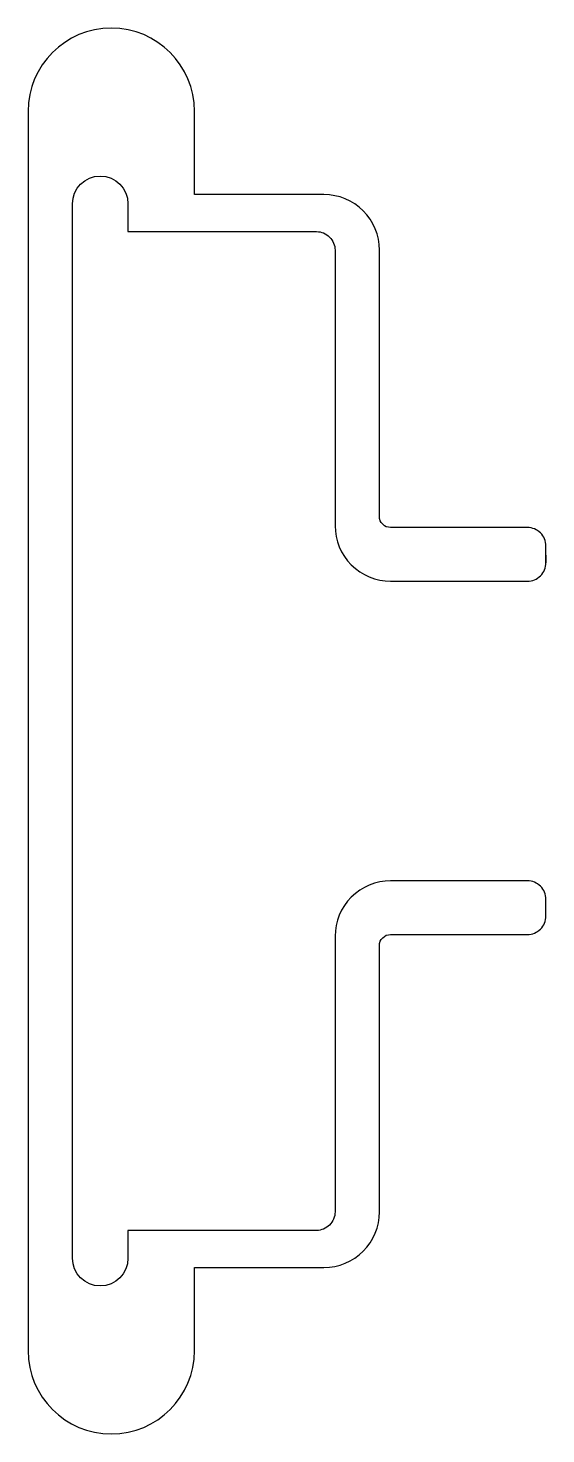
# Model space of a CAD drawing. Extents: x 260.5 to 274.5, y 224.4 to 262.4.
import ezdxf

# ---------------------------------------------------------------- set-up
doc = ezdxf.new("R2010")
doc.units = 0
doc.layers.add('ANA', color=220, linetype='CONTINUOUS')

msp = doc.modelspace()

# ---------------------------------------------------------------- linework, layer by layer
at = {"layer": 'ANA'}
msp.add_lwpolyline([(274.526, 248.188), (274.526, 247.988), (274.526, 248.438, 0.414214), (274.026, 248.938), (270.326, 248.938, -0.414214), (270.026, 249.238), (270.026, 256.438, 0.414214), (268.526, 257.938), (265.026, 257.938), (265.026, 260.188, 1), (260.526, 260.188), (260.526, 226.688, 1), (265.026, 226.688), (265.026, 228.938), (268.526, 228.938, 0.414214), (270.026, 230.438), (270.026, 237.638, -0.414214), (270.326, 237.938), (274.026, 237.938, 0.414214), (274.526, 238.438), (274.526, 238.888, 0.414214), (274.026, 239.388), (270.326, 239.388, 0.414214), (268.826, 237.888), (268.826, 230.438, -0.414214), (268.326, 229.938), (263.226, 229.938), (263.226, 229.188, -1), (261.726, 229.188), (261.726, 257.688, -1), (263.226, 257.688), (263.226, 256.938), (268.326, 256.938, -0.414214), (268.826, 256.438), (268.826, 248.988, 0.414214), (270.326, 247.488), (274.026, 247.488, 0.414214), (274.526, 247.988)], format="xyb", dxfattribs=at)

doc.saveas('drawing.dxf')
